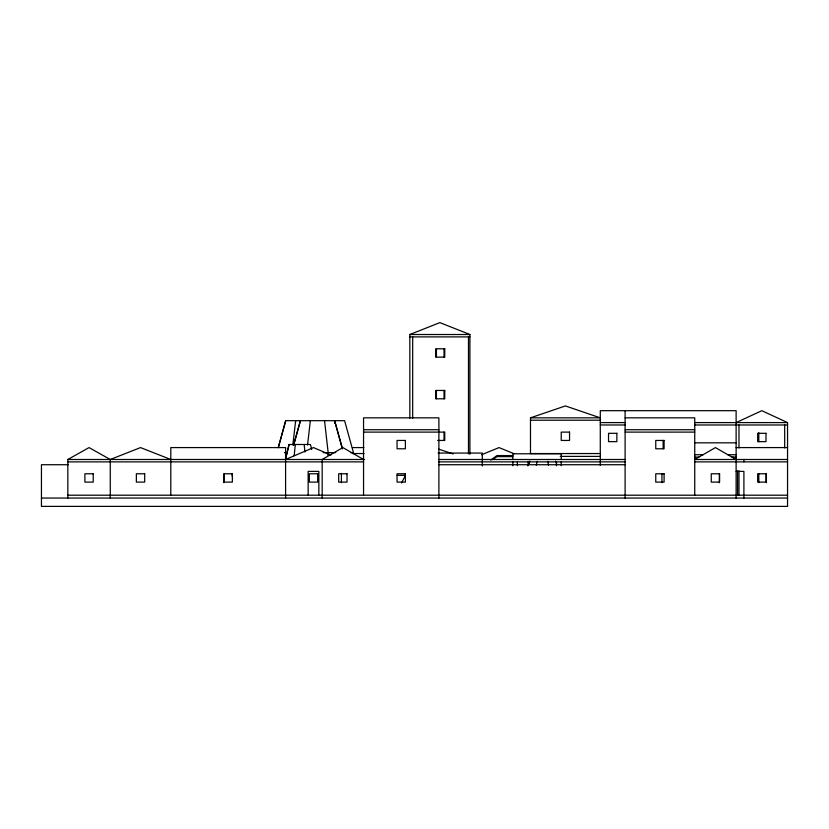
<?xml version="1.0" encoding="UTF-8"?>
<svg xmlns="http://www.w3.org/2000/svg" width="829" height="829" viewBox="0 0 829 829"><rect width="100%" height="100%" fill="white"/><g stroke="black" fill="none" stroke-linecap="round" stroke-linejoin="round"><path stroke-width="1.24" d="M294.181 455.753L295.321 444.499M327.869 455.194L328.16 452.634L324.543 420.686M292.844 444.966L295.652 420.686M307.549 444.966L310.357 420.686M536.332 465.183L537.047 461.39M285.715 458.25L289.072 444.499L310.44 444.499L311.663 449.494M285.394 459.504L289.062 444.499M285.715 420.686L278.264 447.722L285.663 420.686L344.605 420.686L353.444 452.634L350.812 452.634M293.642 445.266L300.419 420.686L293.559 445.266M528.073 465.711L529.534 462.23M527.741 465.711L529.731 461.069M401.505 482.986L405.495 475.349L397.153 475.349M490.768 460.054L496.985 455.567L512.85 455.567M492.84 459.629L496.985 456.634L512.85 456.634M67.833 498.053L67.833 459.494L89.055 447.587L110.267 459.494L140.526 447.587L170.795 459.494M736.121 422.593L761.83 410.687L787.55 422.593L787.55 506.384L41.45 506.384L41.45 464.727L68.465 464.727M285.591 459.494L313.497 447.587L330.937 455.028M481.566 454.727L499.037 447.587L514.187 453.774M409.827 418.199L409.827 334.512L439.867 322.616L469.908 334.512L469.908 454.333M530.487 417.837L565.388 405.93L600.289 417.837L530.487 417.837L530.487 453.546L600.289 453.546M409.827 334.512L469.908 334.512M409.827 336.895L469.908 336.895M625.107 417.837L694.743 417.837L694.743 495.203M530.487 420.21L600.289 420.21M600.289 422.593L625.107 422.593M694.816 422.593L787.55 422.593M600.289 424.976L625.107 424.976M694.816 424.976L787.55 424.976M363.548 429.733L438.893 429.733M625.107 429.733L694.743 429.733M363.548 432.116L444.748 432.116L444.748 440.448L437.608 440.448M625.107 432.116L694.743 432.116M694.816 442.831L736.121 442.831M352.418 447.587L363.838 447.587M736.121 447.587L787.55 447.587M284.388 452.634L286.917 452.634M323.103 452.634L335.786 452.634M438.054 453.069L482.302 453.069L482.302 465.919M352.439 453.546L364.014 453.546M694.743 454.727L703.023 454.727M727.841 454.727L736.121 454.727M560.217 456.396L600.289 456.396M694.743 457.111L698.878 457.111M731.986 457.111L736.121 457.111M67.833 459.494L364.605 459.494M438.893 459.494L625.107 459.494M787.55 459.494L694.743 459.494L715.427 447.587L736.121 459.494M67.833 461.877L363.548 461.877M438.893 461.877L625.107 461.877M694.743 461.877L787.55 461.877M438.893 464.727L625.107 464.727M736.121 471.39L743.903 471.39L743.903 498.053M67.833 495.203L787.55 495.203M41.45 498.053L787.55 498.053M438.686 449.163L453.111 453.94M363.548 459.494L342.854 447.587L322.17 459.494L322.17 498.053M555.617 461.069L556.591 463.39M334.667 420.686L342.149 447.722M334.615 420.686L342.408 448.945M547.876 461.39L548.497 465.183M232.058 473.514L232.493 477.307M334.481 420.686L334.761 423.246M304.17 444.499L304.927 452.002M784.69 424.976L784.69 447.981M766.4 473.898L766.4 482.675M758.815 432.738L758.815 441.795M758.815 473.887L758.815 482.665M743.903 459.494L743.903 461.877M738.981 424.976L738.981 447.981M738.981 470.841L738.981 495.203M737.551 470.841L737.551 495.203M736.121 498.053L736.121 410.687L600.289 410.687L600.289 465.452M733.261 457.111L733.261 457.846M719.354 473.898L719.354 482.675M663.138 440.448L663.138 448.779M661.946 473.898L661.946 482.675M625.107 410.687L625.107 498.053M561.223 459.556L561.223 453.774L512.85 453.774L512.85 459.556M561.223 461.877L561.223 465.68M556.456 461.877L556.456 465.722M528.177 461.877L528.177 464.727M517.379 461.877L517.379 465.722M512.85 461.877L512.85 465.68M468.478 336.895L468.478 453.877M444.033 348.802L444.033 357.133M444.033 390.459L444.033 398.79M444.033 432.116L444.033 440.448M438.893 498.053L438.893 417.837L363.548 417.837L363.548 495.203M436.417 348.802L436.417 357.133M436.417 390.459L436.417 398.79M412.676 336.895L412.676 418.386M341.403 473.411L341.403 482.675M318.854 495.203L318.854 471.39L308.139 471.39L308.139 495.203M285.591 498.053L285.591 447.587L170.795 447.587L170.795 495.203M223.851 473.898L223.851 482.675M110.267 459.494L110.267 498.053M444.748 348.802L435.702 348.802L435.702 357.133L444.748 357.133L444.748 348.802M444.748 390.459L435.702 390.459L435.702 398.79L444.748 398.79L444.748 390.459M569.554 432.116L561.223 432.116L561.223 440.448L569.554 440.448L569.554 432.116M616.869 433.308L608.538 433.308L608.538 441.639L616.869 441.639L616.869 433.308M765.996 433.308L757.665 433.308L757.665 441.639L765.996 441.639L765.996 433.308M405.381 440.448L397.05 440.448L397.05 448.779L405.381 448.779L405.381 440.448M664.091 440.448L655.76 440.448L655.76 448.779L664.091 448.779L664.091 440.448M93.221 473.773L84.89 473.773L84.89 482.105L93.221 482.105L93.221 473.773M144.692 473.773L136.36 473.773L136.36 482.105L144.692 482.105L144.692 473.773M232.358 473.773L224.027 473.773L224.027 482.105L232.358 482.105L232.358 473.773M317.662 473.773L309.331 473.773L309.331 482.105L317.662 482.105L317.662 473.773M347.019 473.773L338.688 473.773L338.688 482.105L347.019 482.105L347.019 473.773M405.381 473.773L397.05 473.773L397.05 482.105L405.381 482.105L405.381 473.773M664.091 473.773L655.76 473.773L655.76 482.105L664.091 482.105L664.091 473.773M719.593 473.773L711.261 473.773L711.261 482.105L719.593 482.105L719.593 473.773M765.996 473.773L757.665 473.773L757.665 482.105L765.996 482.105L765.996 473.773"/></g></svg>
